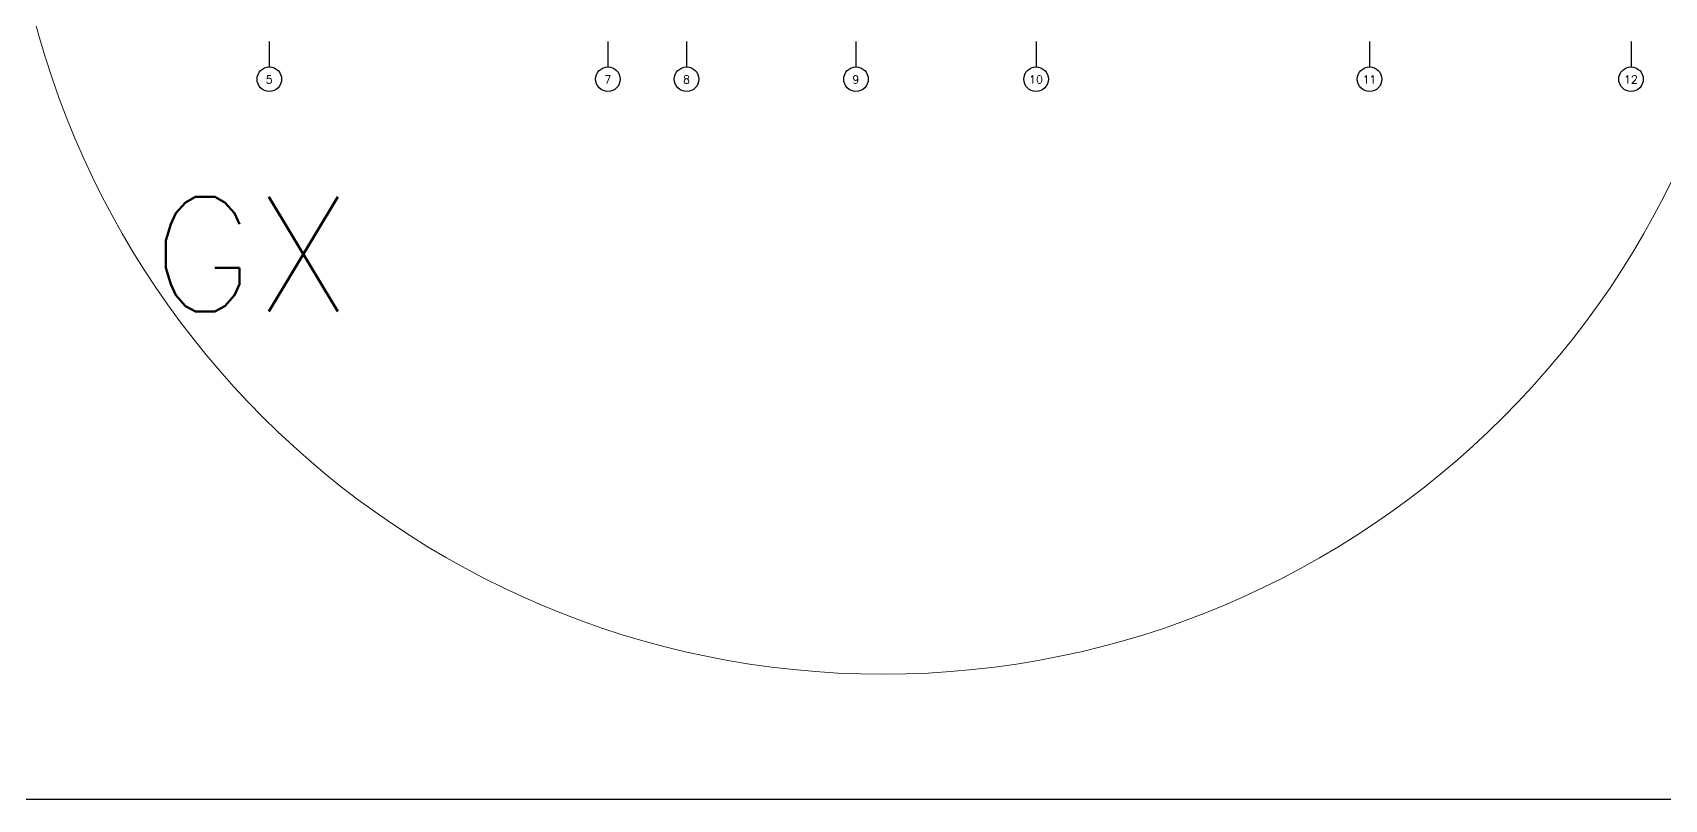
# Model space of a CAD drawing. Header units: metres. Extents: x -44 to 358, y -286 to 66.
# Drawn here: x 96.42 to 127, y -168.63 to -154.27 of the extents above; entities that cross this region are included whole.
import ezdxf

# ---------------------------------------------------------------- set-up
doc = ezdxf.new("R2010")
doc.units = ezdxf.units.M
doc.header["$LTSCALE"] = 0.3
doc.layers.add('001-EJES', color=4, linetype='Continuous')
doc.layers.add('DIMTEXTO', color=4, linetype='Continuous')
doc.layers.add('Columnas', color=7, linetype='Continuous', lineweight=18)
doc.styles.add('SMPLEX', font='simplex.shx')

msp = doc.modelspace()

# ---------------------------------------------------------------- linework, layer by layer
at = {"layer": '001-EJES', "color": 1, "ltscale": 0.02}
for p, q in [((100.8540298, -154.4336038), (100.8540298, -154.9118178)), ((107.1996298, -154.4336038), (107.1996298, -154.9118178)), ((108.6740298, -154.4336038), (108.6740298, -154.9118178)), ((111.8490298, -154.4336038), (111.8490298, -154.9118178)), ((115.2240298, -154.4336038), (115.2240298, -154.9118178)), ((121.4740298, -154.4336038), (121.4740298, -154.9118178)), ((126.3740298, -154.4336038), (126.3740298, -154.9118178))]:
    msp.add_line(p, q, dxfattribs=at)
at = {"layer": '001-EJES', "color": 1}
for centre in [(100.8540298, -155.1418477), (107.1996298, -155.1418477), (108.6740298, -155.1418477), (111.8490298, -155.1418477), (115.2240298, -155.1418477), (121.4740298, -155.1418477), (126.3740298, -155.1418477)]:
    msp.add_circle(centre, 0.2300299, dxfattribs=at)
at = {"layer": 'DIMTEXTO'}
msp.add_lwpolyline([(-5.0701956, -140.0118319), (167.0422281, -140.0118319), (167.0422281, -168.6345631), (-5.0701956, -168.6345631)], close=True, dxfattribs=at)

# ---------------------------------------------------------------- texts
at = {"layer": 'DIMTEXTO', "color": 4, "insert": (100.5254183, -158.4205393), "char_height": 2.14629826, "attachment_point": 5, "style": 'SMPLEX'}
msp.add_mtext('GX', dxfattribs=at)

# ---------------------------------------------------------------- next in the draw order: texts
at = {"layer": '001-EJES', "color": 4, "ltscale": 0.02, "char_height": 0.15, "attachment_point": 5, "style": 'SMPLEX', "bg_fill": 3, "box_fill_scale": 1.25, "bg_fill_color": 256, "bg_fill_true_color": 13158600, "bg_fill_transparency": 0}
for s, insert, width in [('5', (100.8527072, -155.1478224), 0.15), ('11', (121.4727072, -155.1478224), 0.1)]:
    msp.add_mtext(s, dxfattribs=dict(at, insert=insert, width=width))
for s, insert in [('7', (107.1983073, -155.1478224)), ('8', (108.6727072, -155.1478224)), ('9', (111.8477072, -155.1478224)), ('10', (115.2227072, -155.1478224)), ('12', (126.3727072, -155.1478224))]:
    msp.add_mtext(s, dxfattribs=dict(at, insert=insert))

# ---------------------------------------------------------------- next in the draw order: linework, layer by layer
at = {"layer": 'Columnas', "ltscale": 0.2}
msp.add_circle((112.3565054, -149.8512684), 16.4373908, dxfattribs=at)

doc.saveas('drawing.dxf')
